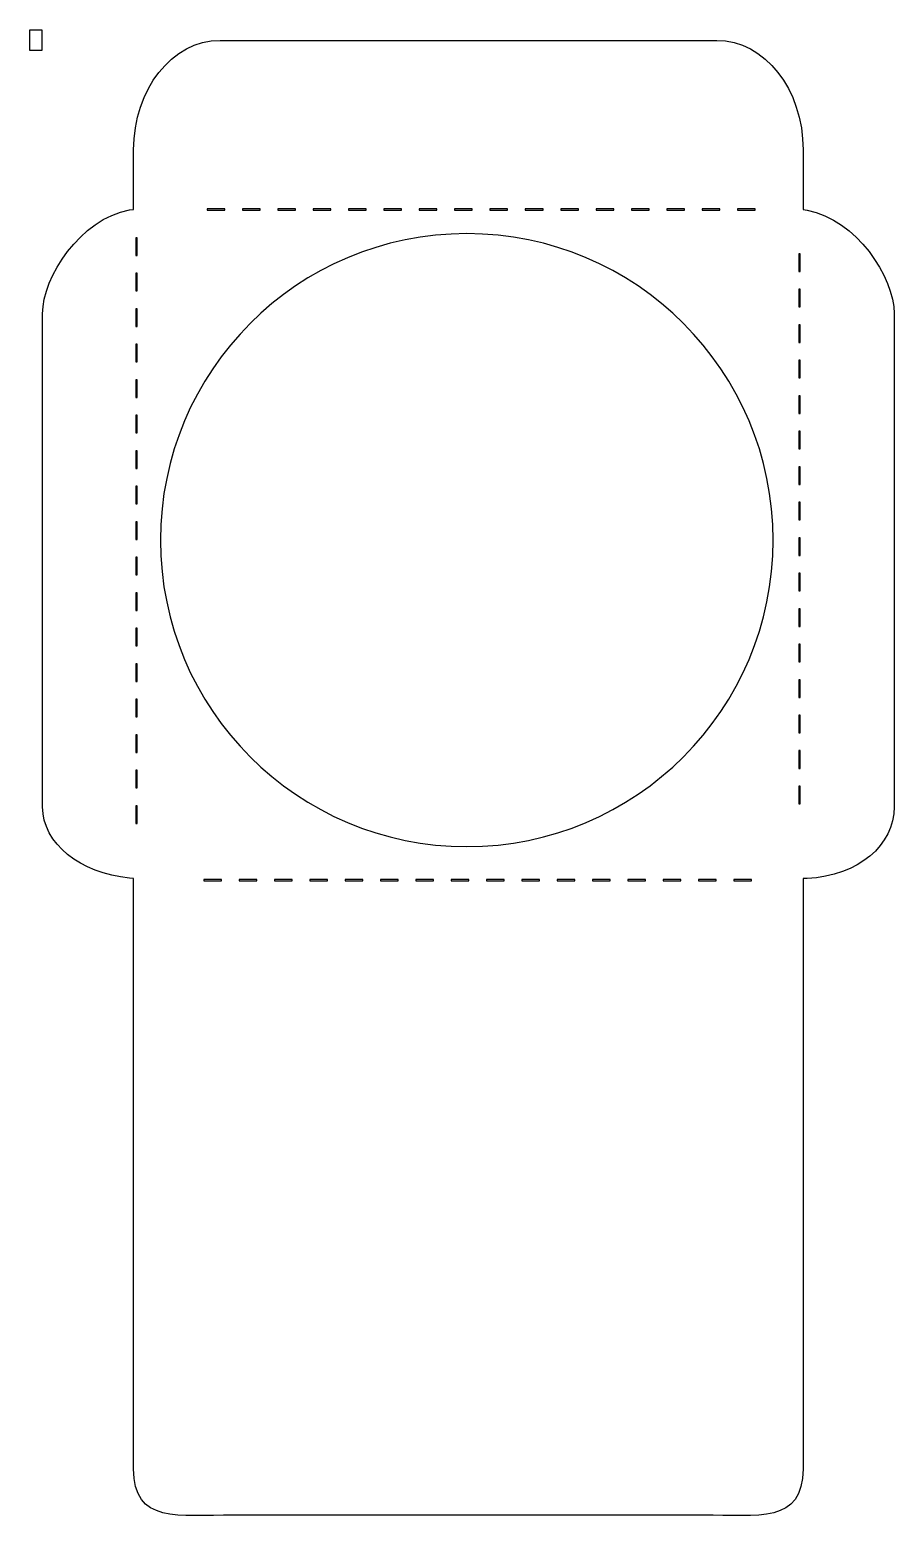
# Model space of a CAD drawing. Header units: centimetres. Extents: x -16.1 to 15.8, y -13.3 to 13.4.
# Drawn here: x -16.06 to -0.69, y -13.18 to 13.38 of the extents above; entities that cross this region are included whole.
import ezdxf

# ---------------------------------------------------------------- set-up
doc = ezdxf.new("R2010")
doc.units = ezdxf.units.CM
doc.header["$MEASUREMENT"] = 0
doc.header["$XCLIPFRAME"] = 0
doc.layers.add('Layer 1', color=7, linetype='Continuous')
picture_1 = doc.add_image_def('image1.jpg', size_in_pixel=(1092, 1890))

msp = doc.modelspace()

# ---------------------------------------------------------------- linework, layer by layer
at = {"layer": 'Layer 1', "color": 40}
for points, knots in [([(-12.67396, 13.19715), (-13.5255, 13.19715), (-14.21102, 12.3289), (-14.21102, 11.25081), (-14.21102, 11.25081), (-14.21102, 11.25081), (-14.21102, 10.19), (-14.21102, 10.19), (-14.21102, 10.19), (-14.21102, 10.19), (-14.28213, 10.18669), (-14.28213, 10.18669), (-14.28213, 10.18669), (-15.15838, 10.02399), (-15.82994, 8.99012), (-15.82994, 8.33957), (-15.82994, 8.33957), (-15.82994, 8.33957), (-15.82994, -0.42806), (-15.82994, -0.42806), (-15.82994, -0.42806), (-15.82994, -1.07863), (-15.15841, -1.61211), (-14.28213, -1.69475), (-14.28213, -1.69475), (-14.28213, -1.69475), (-14.21102, -1.69888), (-14.21102, -1.69888), (-14.21102, -1.69888), (-14.21102, -1.69888), (-14.21185, -12.19374), (-14.21185, -12.19374), (-14.21185, -12.19374), (-14.21185, -13.17752), (-13.41697, -13.01724), (-12.42922, -13.01726), (-12.42922, -13.01726), (-12.42922, -13.01726), (-4.08988, -13.01726), (-4.08988, -13.01726), (-4.08988, -13.01726), (-3.10213, -13.01726), (-2.30642, -13.17754), (-2.30642, -12.19374), (-2.30642, -12.19374), (-2.30642, -12.19374), (-2.30642, -1.69888), (-2.30642, -1.69888), (-2.30642, -1.69888), (-2.30642, -1.69888), (-2.23531, -1.70301), (-2.23531, -1.70301), (-2.23531, -1.70301), (-1.31635, -1.65518), (-0.68584, -1.10465), (-0.68584, -0.42805), (-0.68584, -0.42805), (-0.68584, -0.42805), (-0.68584, 8.33958), (-0.68584, 8.33958), (-0.68584, 8.33958), (-0.68584, 8.99052), (-1.35828, 10.01585), (-2.23531, 10.17761), (-2.23531, 10.17761), (-2.23531, 10.17761), (-2.30642, 10.19), (-2.30642, 10.19), (-2.30642, 10.19), (-2.30642, 10.19), (-2.30477, 11.25081), (-2.30477, 11.25081), (-2.30477, 11.25081), (-2.30477, 12.3289), (-2.99029, 13.19715), (-3.84183, 13.19715), (-3.84183, 13.19715), (-3.84183, 13.19715), (-12.67395, 13.19715), (-12.67395, 13.19715), (-12.67395, 13.19715), (-12.67395, 13.19715), (-12.67396, 13.19715), (-12.67396, 13.19715)], [0, 0, 0, 0, 0.04545455, 0.04545455, 0.04545455, 0.04545455, 0.09090909, 0.09090909, 0.09090909, 0.09090909, 0.13636364, 0.13636364, 0.13636364, 0.13636364, 0.18181818, 0.18181818, 0.18181818, 0.18181818, 0.22727273, 0.22727273, 0.22727273, 0.22727273, 0.27272727, 0.27272727, 0.27272727, 0.27272727, 0.31818182, 0.31818182, 0.31818182, 0.31818182, 0.36363636, 0.36363636, 0.36363636, 0.36363636, 0.40909091, 0.40909091, 0.40909091, 0.40909091, 0.45454545, 0.45454545, 0.45454545, 0.45454545, 0.5, 0.5, 0.5, 0.5, 0.54545455, 0.54545455, 0.54545455, 0.54545455, 0.59090909, 0.59090909, 0.59090909, 0.59090909, 0.63636364, 0.63636364, 0.63636364, 0.63636364, 0.68181818, 0.68181818, 0.68181818, 0.68181818, 0.72727273, 0.72727273, 0.72727273, 0.72727273, 0.77272727, 0.77272727, 0.77272727, 0.77272727, 0.81818182, 0.81818182, 0.81818182, 0.81818182, 0.86363636, 0.86363636, 0.86363636, 0.86363636, 0.90909091, 0.90909091, 0.90909091, 0.90909091, 1, 1, 1, 1]), ([(-12.90299, 10.20405), (-12.90299, 10.20405), (-12.58797, 10.20405), (-12.58797, 10.20405), (-12.58797, 10.20405), (-12.58797, 10.20405), (-12.58797, 10.17759), (-12.58797, 10.17759), (-12.58797, 10.17759), (-12.58797, 10.17759), (-12.90299, 10.17759), (-12.90299, 10.17759), (-12.90299, 10.17759), (-12.90299, 10.17759), (-12.90299, 10.20405), (-12.90299, 10.20405)], [0, 0, 0, 0, 0.2, 0.2, 0.2, 0.2, 0.4, 0.4, 0.4, 0.4, 0.6, 0.6, 0.6, 0.6, 1, 1, 1, 1]), ([(-12.27377, 10.20405), (-12.27377, 10.20405), (-11.95958, 10.20405), (-11.95958, 10.20405), (-11.95958, 10.20405), (-11.95958, 10.20405), (-11.95958, 10.17759), (-11.95958, 10.17759), (-11.95958, 10.17759), (-11.95958, 10.17759), (-12.27377, 10.17759), (-12.27377, 10.17759), (-12.27377, 10.17759), (-12.27377, 10.17759), (-12.27377, 10.20405), (-12.27377, 10.20405)], [0, 0, 0, 0, 0.2, 0.2, 0.2, 0.2, 0.4, 0.4, 0.4, 0.4, 0.6, 0.6, 0.6, 0.6, 1, 1, 1, 1]), ([(-11.64539, 10.20405), (-11.64539, 10.20405), (-11.3312, 10.20405), (-11.3312, 10.20405), (-11.3312, 10.20405), (-11.3312, 10.20405), (-11.3312, 10.17759), (-11.3312, 10.17759), (-11.3312, 10.17759), (-11.3312, 10.17759), (-11.64539, 10.17759), (-11.64539, 10.17759), (-11.64539, 10.17759), (-11.64539, 10.17759), (-11.64539, 10.20405), (-11.64539, 10.20405)], [0, 0, 0, 0, 0.2, 0.2, 0.2, 0.2, 0.4, 0.4, 0.4, 0.4, 0.6, 0.6, 0.6, 0.6, 1, 1, 1, 1]), ([(-11.017, 10.20405), (-11.017, 10.20405), (-10.70198, 10.20405), (-10.70198, 10.20405), (-10.70198, 10.20405), (-10.70198, 10.20405), (-10.70198, 10.17759), (-10.70198, 10.17759), (-10.70198, 10.17759), (-10.70198, 10.17759), (-11.017, 10.17759), (-11.017, 10.17759), (-11.017, 10.17759), (-11.017, 10.17759), (-11.017, 10.20405), (-11.017, 10.20405)], [0, 0, 0, 0, 0.2, 0.2, 0.2, 0.2, 0.4, 0.4, 0.4, 0.4, 0.6, 0.6, 0.6, 0.6, 1, 1, 1, 1]), ([(-10.38779, 10.20405), (-10.38779, 10.20405), (-10.0736, 10.20405), (-10.0736, 10.20405), (-10.0736, 10.20405), (-10.0736, 10.20405), (-10.0736, 10.17759), (-10.0736, 10.17759), (-10.0736, 10.17759), (-10.0736, 10.17759), (-10.38779, 10.17759), (-10.38779, 10.17759), (-10.38779, 10.17759), (-10.38779, 10.17759), (-10.38779, 10.20405), (-10.38779, 10.20405)], [0, 0, 0, 0, 0.2, 0.2, 0.2, 0.2, 0.4, 0.4, 0.4, 0.4, 0.6, 0.6, 0.6, 0.6, 1, 1, 1, 1]), ([(-9.7594, 10.20405), (-9.7594, 10.20405), (-9.44521, 10.20405), (-9.44521, 10.20405), (-9.44521, 10.20405), (-9.44521, 10.20405), (-9.44521, 10.17759), (-9.44521, 10.17759), (-9.44521, 10.17759), (-9.44521, 10.17759), (-9.7594, 10.17759), (-9.7594, 10.17759), (-9.7594, 10.17759), (-9.7594, 10.17759), (-9.7594, 10.20405), (-9.7594, 10.20405)], [0, 0, 0, 0, 0.2, 0.2, 0.2, 0.2, 0.4, 0.4, 0.4, 0.4, 0.6, 0.6, 0.6, 0.6, 1, 1, 1, 1]), ([(-9.13102, 10.20405), (-9.13102, 10.20405), (-8.816, 10.20405), (-8.816, 10.20405), (-8.816, 10.20405), (-8.816, 10.20405), (-8.816, 10.17759), (-8.816, 10.17759), (-8.816, 10.17759), (-8.816, 10.17759), (-9.13102, 10.17759), (-9.13102, 10.17759), (-9.13102, 10.17759), (-9.13102, 10.17759), (-9.13102, 10.20405), (-9.13102, 10.20405)], [0, 0, 0, 0, 0.2, 0.2, 0.2, 0.2, 0.4, 0.4, 0.4, 0.4, 0.6, 0.6, 0.6, 0.6, 1, 1, 1, 1]), ([(-8.50181, 10.20405), (-8.50181, 10.20405), (-8.18762, 10.20405), (-8.18762, 10.20405), (-8.18762, 10.20405), (-8.18762, 10.20405), (-8.18762, 10.17759), (-8.18762, 10.17759), (-8.18762, 10.17759), (-8.18762, 10.17759), (-8.50181, 10.17759), (-8.50181, 10.17759), (-8.50181, 10.17759), (-8.50181, 10.17759), (-8.50181, 10.20405), (-8.50181, 10.20405)], [0, 0, 0, 0, 0.2, 0.2, 0.2, 0.2, 0.4, 0.4, 0.4, 0.4, 0.6, 0.6, 0.6, 0.6, 1, 1, 1, 1]), ([(-7.87342, 10.20405), (-7.87342, 10.20405), (-7.55923, 10.20405), (-7.55923, 10.20405), (-7.55923, 10.20405), (-7.55923, 10.20405), (-7.55923, 10.17759), (-7.55923, 10.17759), (-7.55923, 10.17759), (-7.55923, 10.17759), (-7.87342, 10.17759), (-7.87342, 10.17759), (-7.87342, 10.17759), (-7.87342, 10.17759), (-7.87342, 10.20405), (-7.87342, 10.20405)], [0, 0, 0, 0, 0.2, 0.2, 0.2, 0.2, 0.4, 0.4, 0.4, 0.4, 0.6, 0.6, 0.6, 0.6, 1, 1, 1, 1]), ([(-7.24504, 10.20405), (-7.24504, 10.20405), (-6.93002, 10.20405), (-6.93002, 10.20405), (-6.93002, 10.20405), (-6.93002, 10.20405), (-6.93002, 10.17759), (-6.93002, 10.17759), (-6.93002, 10.17759), (-6.93002, 10.17759), (-7.24504, 10.17759), (-7.24504, 10.17759), (-7.24504, 10.17759), (-7.24504, 10.17759), (-7.24504, 10.20405), (-7.24504, 10.20405)], [0, 0, 0, 0, 0.2, 0.2, 0.2, 0.2, 0.4, 0.4, 0.4, 0.4, 0.6, 0.6, 0.6, 0.6, 1, 1, 1, 1]), ([(-6.61582, 10.20405), (-6.61582, 10.20405), (-6.30163, 10.20405), (-6.30163, 10.20405), (-6.30163, 10.20405), (-6.30163, 10.20405), (-6.30163, 10.17759), (-6.30163, 10.17759), (-6.30163, 10.17759), (-6.30163, 10.17759), (-6.61582, 10.17759), (-6.61582, 10.17759), (-6.61582, 10.17759), (-6.61582, 10.17759), (-6.61582, 10.20405), (-6.61582, 10.20405)], [0, 0, 0, 0, 0.2, 0.2, 0.2, 0.2, 0.4, 0.4, 0.4, 0.4, 0.6, 0.6, 0.6, 0.6, 1, 1, 1, 1]), ([(-5.98744, 10.20405), (-5.98744, 10.20405), (-5.67325, 10.20405), (-5.67325, 10.20405), (-5.67325, 10.20405), (-5.67325, 10.20405), (-5.67325, 10.17759), (-5.67325, 10.17759), (-5.67325, 10.17759), (-5.67325, 10.17759), (-5.98744, 10.17759), (-5.98744, 10.17759), (-5.98744, 10.17759), (-5.98744, 10.17759), (-5.98744, 10.20405), (-5.98744, 10.20405)], [0, 0, 0, 0, 0.2, 0.2, 0.2, 0.2, 0.4, 0.4, 0.4, 0.4, 0.6, 0.6, 0.6, 0.6, 1, 1, 1, 1]), ([(-5.35905, 10.20405), (-5.35905, 10.20405), (-5.04486, 10.20405), (-5.04486, 10.20405), (-5.04486, 10.20405), (-5.04486, 10.20405), (-5.04486, 10.17759), (-5.04486, 10.17759), (-5.04486, 10.17759), (-5.04486, 10.17759), (-5.35905, 10.17759), (-5.35905, 10.17759), (-5.35905, 10.17759), (-5.35905, 10.17759), (-5.35905, 10.20405), (-5.35905, 10.20405)], [0, 0, 0, 0, 0.2, 0.2, 0.2, 0.2, 0.4, 0.4, 0.4, 0.4, 0.6, 0.6, 0.6, 0.6, 1, 1, 1, 1]), ([(-4.72984, 10.20405), (-4.72984, 10.20405), (-4.41565, 10.20405), (-4.41565, 10.20405), (-4.41565, 10.20405), (-4.41565, 10.20405), (-4.41565, 10.17759), (-4.41565, 10.17759), (-4.41565, 10.17759), (-4.41565, 10.17759), (-4.72984, 10.17759), (-4.72984, 10.17759), (-4.72984, 10.17759), (-4.72984, 10.17759), (-4.72984, 10.20405), (-4.72984, 10.20405)], [0, 0, 0, 0, 0.2, 0.2, 0.2, 0.2, 0.4, 0.4, 0.4, 0.4, 0.6, 0.6, 0.6, 0.6, 1, 1, 1, 1]), ([(-4.10146, 10.20405), (-4.10146, 10.20405), (-3.78727, 10.20405), (-3.78727, 10.20405), (-3.78727, 10.20405), (-3.78727, 10.20405), (-3.78727, 10.17759), (-3.78727, 10.17759), (-3.78727, 10.17759), (-3.78727, 10.17759), (-4.10146, 10.17759), (-4.10146, 10.17759), (-4.10146, 10.17759), (-4.10146, 10.17759), (-4.10146, 10.20405), (-4.10146, 10.20405)], [0, 0, 0, 0, 0.2, 0.2, 0.2, 0.2, 0.4, 0.4, 0.4, 0.4, 0.6, 0.6, 0.6, 0.6, 1, 1, 1, 1]), ([(-3.47307, 10.20405), (-3.47307, 10.20405), (-3.15888, 10.20405), (-3.15888, 10.20405), (-3.15888, 10.20405), (-3.15888, 10.20405), (-3.15888, 10.17759), (-3.15888, 10.17759), (-3.15888, 10.17759), (-3.15888, 10.17759), (-3.47307, 10.17759), (-3.47307, 10.17759), (-3.47307, 10.17759), (-3.47307, 10.17759), (-3.47307, 10.20405), (-3.47307, 10.20405)], [0, 0, 0, 0, 0.2, 0.2, 0.2, 0.2, 0.4, 0.4, 0.4, 0.4, 0.6, 0.6, 0.6, 0.6, 1, 1, 1, 1]), ([(-14.17299, 9.68977), (-14.17299, 9.68977), (-14.14653, 9.68977), (-14.14653, 9.68977), (-14.14653, 9.68977), (-14.14653, 9.68977), (-14.14653, 9.37475), (-14.14653, 9.37475), (-14.14653, 9.37475), (-14.14653, 9.37475), (-14.17299, 9.37475), (-14.17299, 9.37475), (-14.17299, 9.37475), (-14.17299, 9.37475), (-14.17299, 9.68977), (-14.17299, 9.68977)], [0, 0, 0, 0, 0.2, 0.2, 0.2, 0.2, 0.4, 0.4, 0.4, 0.4, 0.6, 0.6, 0.6, 0.6, 1, 1, 1, 1]), ([(-8.28601, 9.76253), (-5.27691, 9.76253), (-2.83725, 7.32286), (-2.83725, 4.31377), (-2.83725, 4.31377), (-2.83725, 1.30467), (-5.27692, -1.13417), (-8.28601, -1.13417), (-8.28601, -1.13417), (-11.29511, -1.13417), (-13.73395, 1.30467), (-13.73395, 4.31377), (-13.73395, 4.31377), (-13.73395, 7.32287), (-11.29511, 9.76253), (-8.28601, 9.76253)], [0, 0, 0, 0, 0.2, 0.2, 0.2, 0.2, 0.4, 0.4, 0.4, 0.4, 0.6, 0.6, 0.6, 0.6, 1, 1, 1, 1]), ([(-2.38249, 9.40534), (-2.38249, 9.40534), (-2.35603, 9.40534), (-2.35603, 9.40534), (-2.35603, 9.40534), (-2.35603, 9.40534), (-2.35603, 9.09032), (-2.35603, 9.09032), (-2.35603, 9.09032), (-2.35603, 9.09032), (-2.38249, 9.09032), (-2.38249, 9.09032), (-2.38249, 9.09032), (-2.38249, 9.09032), (-2.38249, 9.40534), (-2.38249, 9.40534)], [0, 0, 0, 0, 0.2, 0.2, 0.2, 0.2, 0.4, 0.4, 0.4, 0.4, 0.6, 0.6, 0.6, 0.6, 1, 1, 1, 1]), ([(-14.17299, 9.05891), (-14.17299, 9.05891), (-14.14653, 9.05891), (-14.14653, 9.05891), (-14.14653, 9.05891), (-14.14653, 9.05891), (-14.14653, 8.74306), (-14.14653, 8.74306), (-14.14653, 8.74306), (-14.14653, 8.74306), (-14.17299, 8.74306), (-14.17299, 8.74306), (-14.17299, 8.74306), (-14.17299, 8.74306), (-14.17299, 9.05891), (-14.17299, 9.05891)], [0, 0, 0, 0, 0.2, 0.2, 0.2, 0.2, 0.4, 0.4, 0.4, 0.4, 0.6, 0.6, 0.6, 0.6, 1, 1, 1, 1]), ([(-2.38249, 8.77448), (-2.38249, 8.77448), (-2.35603, 8.77448), (-2.35603, 8.77448), (-2.35603, 8.77448), (-2.35603, 8.77448), (-2.35603, 8.45946), (-2.35603, 8.45946), (-2.35603, 8.45946), (-2.35603, 8.45946), (-2.38249, 8.45946), (-2.38249, 8.45946), (-2.38249, 8.45946), (-2.38249, 8.45946), (-2.38249, 8.77448), (-2.38249, 8.77448)], [0, 0, 0, 0, 0.2, 0.2, 0.2, 0.2, 0.4, 0.4, 0.4, 0.4, 0.6, 0.6, 0.6, 0.6, 1, 1, 1, 1]), ([(-14.17299, 8.42721), (-14.17299, 8.42721), (-14.14653, 8.42721), (-14.14653, 8.42721), (-14.14653, 8.42721), (-14.14653, 8.42721), (-14.14653, 8.11219), (-14.14653, 8.11219), (-14.14653, 8.11219), (-14.14653, 8.11219), (-14.17299, 8.11219), (-14.17299, 8.11219), (-14.17299, 8.11219), (-14.17299, 8.11219), (-14.17299, 8.42721), (-14.17299, 8.42721)], [0, 0, 0, 0, 0.2, 0.2, 0.2, 0.2, 0.4, 0.4, 0.4, 0.4, 0.6, 0.6, 0.6, 0.6, 1, 1, 1, 1]), ([(-2.38249, 8.14361), (-2.38249, 8.14361), (-2.35603, 8.14361), (-2.35603, 8.14361), (-2.35603, 8.14361), (-2.35603, 8.14361), (-2.35603, 7.82859), (-2.35603, 7.82859), (-2.35603, 7.82859), (-2.35603, 7.82859), (-2.38249, 7.82859), (-2.38249, 7.82859), (-2.38249, 7.82859), (-2.38249, 7.82859), (-2.38249, 8.14361), (-2.38249, 8.14361)], [0, 0, 0, 0, 0.2, 0.2, 0.2, 0.2, 0.4, 0.4, 0.4, 0.4, 0.6, 0.6, 0.6, 0.6, 1, 1, 1, 1]), ([(-14.17299, 7.79717), (-14.17299, 7.79717), (-14.14653, 7.79717), (-14.14653, 7.79717), (-14.14653, 7.79717), (-14.14653, 7.79717), (-14.14653, 7.48132), (-14.14653, 7.48132), (-14.14653, 7.48132), (-14.14653, 7.48132), (-14.17299, 7.48132), (-14.17299, 7.48132), (-14.17299, 7.48132), (-14.17299, 7.48132), (-14.17299, 7.79717), (-14.17299, 7.79717)], [0, 0, 0, 0, 0.2, 0.2, 0.2, 0.2, 0.4, 0.4, 0.4, 0.4, 0.6, 0.6, 0.6, 0.6, 1, 1, 1, 1]), ([(-2.38249, 7.51192), (-2.38249, 7.51192), (-2.35603, 7.51192), (-2.35603, 7.51192), (-2.35603, 7.51192), (-2.35603, 7.51192), (-2.35603, 7.1969), (-2.35603, 7.1969), (-2.35603, 7.1969), (-2.35603, 7.1969), (-2.38249, 7.1969), (-2.38249, 7.1969), (-2.38249, 7.1969), (-2.38249, 7.1969), (-2.38249, 7.51192), (-2.38249, 7.51192)], [0, 0, 0, 0, 0.2, 0.2, 0.2, 0.2, 0.4, 0.4, 0.4, 0.4, 0.6, 0.6, 0.6, 0.6, 1, 1, 1, 1]), ([(-14.17299, 7.16631), (-14.17299, 7.16631), (-14.14653, 7.16631), (-14.14653, 7.16631), (-14.14653, 7.16631), (-14.14653, 7.16631), (-14.14653, 6.84964), (-14.14653, 6.84964), (-14.14653, 6.84964), (-14.14653, 6.84964), (-14.17299, 6.84964), (-14.17299, 6.84964), (-14.17299, 6.84964), (-14.17299, 6.84964), (-14.17299, 7.16631), (-14.17299, 7.16631)], [0, 0, 0, 0, 0.2, 0.2, 0.2, 0.2, 0.4, 0.4, 0.4, 0.4, 0.6, 0.6, 0.6, 0.6, 1, 1, 1, 1]), ([(-2.38249, 6.88105), (-2.38249, 6.88105), (-2.35603, 6.88105), (-2.35603, 6.88105), (-2.35603, 6.88105), (-2.35603, 6.88105), (-2.35603, 6.56603), (-2.35603, 6.56603), (-2.35603, 6.56603), (-2.35603, 6.56603), (-2.38249, 6.56603), (-2.38249, 6.56603), (-2.38249, 6.56603), (-2.38249, 6.56603), (-2.38249, 6.88105), (-2.38249, 6.88105)], [0, 0, 0, 0, 0.2, 0.2, 0.2, 0.2, 0.4, 0.4, 0.4, 0.4, 0.6, 0.6, 0.6, 0.6, 1, 1, 1, 1]), ([(-14.17299, 6.53461), (-14.17299, 6.53461), (-14.14653, 6.53461), (-14.14653, 6.53461), (-14.14653, 6.53461), (-14.14653, 6.53461), (-14.14653, 6.21876), (-14.14653, 6.21876), (-14.14653, 6.21876), (-14.14653, 6.21876), (-14.17299, 6.21876), (-14.17299, 6.21876), (-14.17299, 6.21876), (-14.17299, 6.21876), (-14.17299, 6.53461), (-14.17299, 6.53461)], [0, 0, 0, 0, 0.2, 0.2, 0.2, 0.2, 0.4, 0.4, 0.4, 0.4, 0.6, 0.6, 0.6, 0.6, 1, 1, 1, 1]), ([(-2.38249, 6.25101), (-2.38249, 6.25101), (-2.35603, 6.25101), (-2.35603, 6.25101), (-2.35603, 6.25101), (-2.35603, 6.25101), (-2.35603, 5.93516), (-2.35603, 5.93516), (-2.35603, 5.93516), (-2.35603, 5.93516), (-2.38249, 5.93516), (-2.38249, 5.93516), (-2.38249, 5.93516), (-2.38249, 5.93516), (-2.38249, 6.25101), (-2.38249, 6.25101)], [0, 0, 0, 0, 0.2, 0.2, 0.2, 0.2, 0.4, 0.4, 0.4, 0.4, 0.6, 0.6, 0.6, 0.6, 1, 1, 1, 1]), ([(-14.17299, 5.90375), (-14.17299, 5.90375), (-14.14653, 5.90375), (-14.14653, 5.90375), (-14.14653, 5.90375), (-14.14653, 5.90375), (-14.14653, 5.58873), (-14.14653, 5.58873), (-14.14653, 5.58873), (-14.14653, 5.58873), (-14.17299, 5.58873), (-14.17299, 5.58873), (-14.17299, 5.58873), (-14.17299, 5.58873), (-14.17299, 5.90375), (-14.17299, 5.90375)], [0, 0, 0, 0, 0.2, 0.2, 0.2, 0.2, 0.4, 0.4, 0.4, 0.4, 0.6, 0.6, 0.6, 0.6, 1, 1, 1, 1]), ([(-2.38249, 5.61932), (-2.38249, 5.61932), (-2.35603, 5.61932), (-2.35603, 5.61932), (-2.35603, 5.61932), (-2.35603, 5.61932), (-2.35603, 5.30347), (-2.35603, 5.30347), (-2.35603, 5.30347), (-2.35603, 5.30347), (-2.38249, 5.30347), (-2.38249, 5.30347), (-2.38249, 5.30347), (-2.38249, 5.30347), (-2.38249, 5.61932), (-2.38249, 5.61932)], [0, 0, 0, 0, 0.2, 0.2, 0.2, 0.2, 0.4, 0.4, 0.4, 0.4, 0.6, 0.6, 0.6, 0.6, 1, 1, 1, 1]), ([(-14.17299, 5.27288), (-14.17299, 5.27288), (-14.14653, 5.27288), (-14.14653, 5.27288), (-14.14653, 5.27288), (-14.14653, 5.27288), (-14.14653, 4.95703), (-14.14653, 4.95703), (-14.14653, 4.95703), (-14.14653, 4.95703), (-14.17299, 4.95703), (-14.17299, 4.95703), (-14.17299, 4.95703), (-14.17299, 4.95703), (-14.17299, 5.27288), (-14.17299, 5.27288)], [0, 0, 0, 0, 0.2, 0.2, 0.2, 0.2, 0.4, 0.4, 0.4, 0.4, 0.6, 0.6, 0.6, 0.6, 1, 1, 1, 1]), ([(-2.38249, 4.98846), (-2.38249, 4.98846), (-2.35603, 4.98846), (-2.35603, 4.98846), (-2.35603, 4.98846), (-2.35603, 4.98846), (-2.35603, 4.67261), (-2.35603, 4.67261), (-2.35603, 4.67261), (-2.35603, 4.67261), (-2.38249, 4.67261), (-2.38249, 4.67261), (-2.38249, 4.67261), (-2.38249, 4.67261), (-2.38249, 4.98846), (-2.38249, 4.98846)], [0, 0, 0, 0, 0.2, 0.2, 0.2, 0.2, 0.4, 0.4, 0.4, 0.4, 0.6, 0.6, 0.6, 0.6, 1, 1, 1, 1]), ([(-14.17299, 4.64119), (-14.17299, 4.64119), (-14.14653, 4.64119), (-14.14653, 4.64119), (-14.14653, 4.64119), (-14.14653, 4.64119), (-14.14653, 4.32617), (-14.14653, 4.32617), (-14.14653, 4.32617), (-14.14653, 4.32617), (-14.17299, 4.32617), (-14.17299, 4.32617), (-14.17299, 4.32617), (-14.17299, 4.32617), (-14.17299, 4.64119), (-14.17299, 4.64119)], [0, 0, 0, 0, 0.2, 0.2, 0.2, 0.2, 0.4, 0.4, 0.4, 0.4, 0.6, 0.6, 0.6, 0.6, 1, 1, 1, 1]), ([(-2.38249, 4.35759), (-2.38249, 4.35759), (-2.35603, 4.35759), (-2.35603, 4.35759), (-2.35603, 4.35759), (-2.35603, 4.35759), (-2.35603, 4.04174), (-2.35603, 4.04174), (-2.35603, 4.04174), (-2.35603, 4.04174), (-2.38249, 4.04174), (-2.38249, 4.04174), (-2.38249, 4.04174), (-2.38249, 4.04174), (-2.38249, 4.35759), (-2.38249, 4.35759)], [0, 0, 0, 0, 0.2, 0.2, 0.2, 0.2, 0.4, 0.4, 0.4, 0.4, 0.6, 0.6, 0.6, 0.6, 1, 1, 1, 1]), ([(-14.17299, 4.01032), (-14.17299, 4.01032), (-14.14653, 4.01032), (-14.14653, 4.01032), (-14.14653, 4.01032), (-14.14653, 4.01032), (-14.14653, 3.6953), (-14.14653, 3.6953), (-14.14653, 3.6953), (-14.14653, 3.6953), (-14.17299, 3.6953), (-14.17299, 3.6953), (-14.17299, 3.6953), (-14.17299, 3.6953), (-14.17299, 4.01032), (-14.17299, 4.01032)], [0, 0, 0, 0, 0.2, 0.2, 0.2, 0.2, 0.4, 0.4, 0.4, 0.4, 0.6, 0.6, 0.6, 0.6, 1, 1, 1, 1]), ([(-2.38249, 3.7259), (-2.38249, 3.7259), (-2.35603, 3.7259), (-2.35603, 3.7259), (-2.35603, 3.7259), (-2.35603, 3.7259), (-2.35603, 3.41088), (-2.35603, 3.41088), (-2.35603, 3.41088), (-2.35603, 3.41088), (-2.38249, 3.41088), (-2.38249, 3.41088), (-2.38249, 3.41088), (-2.38249, 3.41088), (-2.38249, 3.7259), (-2.38249, 3.7259)], [0, 0, 0, 0, 0.2, 0.2, 0.2, 0.2, 0.4, 0.4, 0.4, 0.4, 0.6, 0.6, 0.6, 0.6, 1, 1, 1, 1]), ([(-14.17299, 3.37946), (-14.17299, 3.37946), (-14.14653, 3.37946), (-14.14653, 3.37946), (-14.14653, 3.37946), (-14.14653, 3.37946), (-14.14653, 3.06444), (-14.14653, 3.06444), (-14.14653, 3.06444), (-14.14653, 3.06444), (-14.17299, 3.06444), (-14.17299, 3.06444), (-14.17299, 3.06444), (-14.17299, 3.06444), (-14.17299, 3.37946), (-14.17299, 3.37946)], [0, 0, 0, 0, 0.2, 0.2, 0.2, 0.2, 0.4, 0.4, 0.4, 0.4, 0.6, 0.6, 0.6, 0.6, 1, 1, 1, 1]), ([(-2.38249, 3.09503), (-2.38249, 3.09503), (-2.35603, 3.09503), (-2.35603, 3.09503), (-2.35603, 3.09503), (-2.35603, 3.09503), (-2.35603, 2.78001), (-2.35603, 2.78001), (-2.35603, 2.78001), (-2.35603, 2.78001), (-2.38249, 2.78001), (-2.38249, 2.78001), (-2.38249, 2.78001), (-2.38249, 2.78001), (-2.38249, 3.09503), (-2.38249, 3.09503)], [0, 0, 0, 0, 0.2, 0.2, 0.2, 0.2, 0.4, 0.4, 0.4, 0.4, 0.6, 0.6, 0.6, 0.6, 1, 1, 1, 1]), ([(-14.17299, 2.74859), (-14.17299, 2.74859), (-14.14653, 2.74859), (-14.14653, 2.74859), (-14.14653, 2.74859), (-14.14653, 2.74859), (-14.14653, 2.43274), (-14.14653, 2.43274), (-14.14653, 2.43274), (-14.14653, 2.43274), (-14.17299, 2.43274), (-14.17299, 2.43274), (-14.17299, 2.43274), (-14.17299, 2.43274), (-14.17299, 2.74859), (-14.17299, 2.74859)], [0, 0, 0, 0, 0.2, 0.2, 0.2, 0.2, 0.4, 0.4, 0.4, 0.4, 0.6, 0.6, 0.6, 0.6, 1, 1, 1, 1]), ([(-2.38249, 2.46417), (-2.38249, 2.46417), (-2.35603, 2.46417), (-2.35603, 2.46417), (-2.35603, 2.46417), (-2.35603, 2.46417), (-2.35603, 2.14915), (-2.35603, 2.14915), (-2.35603, 2.14915), (-2.35603, 2.14915), (-2.38249, 2.14915), (-2.38249, 2.14915), (-2.38249, 2.14915), (-2.38249, 2.14915), (-2.38249, 2.46417), (-2.38249, 2.46417)], [0, 0, 0, 0, 0.2, 0.2, 0.2, 0.2, 0.4, 0.4, 0.4, 0.4, 0.6, 0.6, 0.6, 0.6, 1, 1, 1, 1]), ([(-14.17299, 2.11773), (-14.17299, 2.11773), (-14.14653, 2.11773), (-14.14653, 2.11773), (-14.14653, 2.11773), (-14.14653, 2.11773), (-14.14653, 1.80188), (-14.14653, 1.80188), (-14.14653, 1.80188), (-14.14653, 1.80188), (-14.17299, 1.80188), (-14.17299, 1.80188), (-14.17299, 1.80188), (-14.17299, 1.80188), (-14.17299, 2.11773), (-14.17299, 2.11773)], [0, 0, 0, 0, 0.2, 0.2, 0.2, 0.2, 0.4, 0.4, 0.4, 0.4, 0.6, 0.6, 0.6, 0.6, 1, 1, 1, 1]), ([(-2.38249, 1.83247), (-2.38249, 1.83247), (-2.35603, 1.83247), (-2.35603, 1.83247), (-2.35603, 1.83247), (-2.35603, 1.83247), (-2.35603, 1.51745), (-2.35603, 1.51745), (-2.35603, 1.51745), (-2.35603, 1.51745), (-2.38249, 1.51745), (-2.38249, 1.51745), (-2.38249, 1.51745), (-2.38249, 1.51745), (-2.38249, 1.83247), (-2.38249, 1.83247)], [0, 0, 0, 0, 0.2, 0.2, 0.2, 0.2, 0.4, 0.4, 0.4, 0.4, 0.6, 0.6, 0.6, 0.6, 1, 1, 1, 1]), ([(-14.17299, 1.48686), (-14.17299, 1.48686), (-14.14653, 1.48686), (-14.14653, 1.48686), (-14.14653, 1.48686), (-14.14653, 1.48686), (-14.14653, 1.17101), (-14.14653, 1.17101), (-14.14653, 1.17101), (-14.14653, 1.17101), (-14.17299, 1.17101), (-14.17299, 1.17101), (-14.17299, 1.17101), (-14.17299, 1.17101), (-14.17299, 1.48686), (-14.17299, 1.48686)], [0, 0, 0, 0, 0.2, 0.2, 0.2, 0.2, 0.4, 0.4, 0.4, 0.4, 0.6, 0.6, 0.6, 0.6, 1, 1, 1, 1]), ([(-2.38249, 1.20161), (-2.38249, 1.20161), (-2.35603, 1.20161), (-2.35603, 1.20161), (-2.35603, 1.20161), (-2.35603, 1.20161), (-2.35603, 0.88659), (-2.35603, 0.88659), (-2.35603, 0.88659), (-2.35603, 0.88659), (-2.38249, 0.88659), (-2.38249, 0.88659), (-2.38249, 0.88659), (-2.38249, 0.88659), (-2.38249, 1.20161), (-2.38249, 1.20161)], [0, 0, 0, 0, 0.2, 0.2, 0.2, 0.2, 0.4, 0.4, 0.4, 0.4, 0.6, 0.6, 0.6, 0.6, 1, 1, 1, 1]), ([(-14.17299, 0.85517), (-14.17299, 0.85517), (-14.14653, 0.85517), (-14.14653, 0.85517), (-14.14653, 0.85517), (-14.14653, 0.85517), (-14.14653, 0.53932), (-14.14653, 0.53932), (-14.14653, 0.53932), (-14.14653, 0.53932), (-14.17299, 0.53932), (-14.17299, 0.53932), (-14.17299, 0.53932), (-14.17299, 0.53932), (-14.17299, 0.85517), (-14.17299, 0.85517)], [0, 0, 0, 0, 0.2, 0.2, 0.2, 0.2, 0.4, 0.4, 0.4, 0.4, 0.6, 0.6, 0.6, 0.6, 1, 1, 1, 1]), ([(-2.38249, 0.57157), (-2.38249, 0.57157), (-2.35603, 0.57157), (-2.35603, 0.57157), (-2.35603, 0.57157), (-2.35603, 0.57157), (-2.35603, 0.25572), (-2.35603, 0.25572), (-2.35603, 0.25572), (-2.35603, 0.25572), (-2.38249, 0.25572), (-2.38249, 0.25572), (-2.38249, 0.25572), (-2.38249, 0.25572), (-2.38249, 0.57157), (-2.38249, 0.57157)], [0, 0, 0, 0, 0.2, 0.2, 0.2, 0.2, 0.4, 0.4, 0.4, 0.4, 0.6, 0.6, 0.6, 0.6, 1, 1, 1, 1]), ([(-14.17299, 0.2243), (-14.17299, 0.2243), (-14.14653, 0.2243), (-14.14653, 0.2243), (-14.14653, 0.2243), (-14.14653, 0.2243), (-14.14653, -0.09072), (-14.14653, -0.09072), (-14.14653, -0.09072), (-14.14653, -0.09072), (-14.17299, -0.09072), (-14.17299, -0.09072), (-14.17299, -0.09072), (-14.17299, -0.09072), (-14.17299, 0.2243), (-14.17299, 0.2243)], [0, 0, 0, 0, 0.2, 0.2, 0.2, 0.2, 0.4, 0.4, 0.4, 0.4, 0.6, 0.6, 0.6, 0.6, 1, 1, 1, 1]), ([(-2.38249, -0.0593), (-2.38249, -0.0593), (-2.35603, -0.0593), (-2.35603, -0.0593), (-2.35603, -0.0593), (-2.35603, -0.0593), (-2.35603, -0.37597), (-2.35603, -0.37597), (-2.35603, -0.37597), (-2.35603, -0.37597), (-2.38249, -0.37597), (-2.38249, -0.37597), (-2.38249, -0.37597), (-2.38249, -0.37597), (-2.38249, -0.0593), (-2.38249, -0.0593)], [0, 0, 0, 0, 0.2, 0.2, 0.2, 0.2, 0.4, 0.4, 0.4, 0.4, 0.6, 0.6, 0.6, 0.6, 1, 1, 1, 1]), ([(-14.17299, -0.40656), (-14.17299, -0.40656), (-14.14653, -0.40656), (-14.14653, -0.40656), (-14.14653, -0.40656), (-14.14653, -0.40656), (-14.14653, -0.72158), (-14.14653, -0.72158), (-14.14653, -0.72158), (-14.14653, -0.72158), (-14.17299, -0.72158), (-14.17299, -0.72158), (-14.17299, -0.72158), (-14.17299, -0.72158), (-14.17299, -0.40656), (-14.17299, -0.40656)], [0, 0, 0, 0, 0.2, 0.2, 0.2, 0.2, 0.4, 0.4, 0.4, 0.4, 0.6, 0.6, 0.6, 0.6, 1, 1, 1, 1]), ([(-12.96417, -1.71708), (-12.96417, -1.71708), (-12.64915, -1.71708), (-12.64915, -1.71708), (-12.64915, -1.71708), (-12.64915, -1.71708), (-12.64915, -1.74354), (-12.64915, -1.74354), (-12.64915, -1.74354), (-12.64915, -1.74354), (-12.96417, -1.74354), (-12.96417, -1.74354), (-12.96417, -1.74354), (-12.96417, -1.74354), (-12.96417, -1.71708), (-12.96417, -1.71708)], [0, 0, 0, 0, 0.2, 0.2, 0.2, 0.2, 0.4, 0.4, 0.4, 0.4, 0.6, 0.6, 0.6, 0.6, 1, 1, 1, 1]), ([(-12.33496, -1.71708), (-12.33496, -1.71708), (-12.02077, -1.71708), (-12.02077, -1.71708), (-12.02077, -1.71708), (-12.02077, -1.71708), (-12.02077, -1.74354), (-12.02077, -1.74354), (-12.02077, -1.74354), (-12.02077, -1.74354), (-12.33496, -1.74354), (-12.33496, -1.74354), (-12.33496, -1.74354), (-12.33496, -1.74354), (-12.33496, -1.71708), (-12.33496, -1.71708)], [0, 0, 0, 0, 0.2, 0.2, 0.2, 0.2, 0.4, 0.4, 0.4, 0.4, 0.6, 0.6, 0.6, 0.6, 1, 1, 1, 1]), ([(-11.70657, -1.71708), (-11.70657, -1.71708), (-11.39238, -1.71708), (-11.39238, -1.71708), (-11.39238, -1.71708), (-11.39238, -1.71708), (-11.39238, -1.74354), (-11.39238, -1.74354), (-11.39238, -1.74354), (-11.39238, -1.74354), (-11.70657, -1.74354), (-11.70657, -1.74354), (-11.70657, -1.74354), (-11.70657, -1.74354), (-11.70657, -1.71708), (-11.70657, -1.71708)], [0, 0, 0, 0, 0.2, 0.2, 0.2, 0.2, 0.4, 0.4, 0.4, 0.4, 0.6, 0.6, 0.6, 0.6, 1, 1, 1, 1]), ([(-11.07819, -1.71708), (-11.07819, -1.71708), (-10.76317, -1.71708), (-10.76317, -1.71708), (-10.76317, -1.71708), (-10.76317, -1.71708), (-10.76317, -1.74354), (-10.76317, -1.74354), (-10.76317, -1.74354), (-10.76317, -1.74354), (-11.07819, -1.74354), (-11.07819, -1.74354), (-11.07819, -1.74354), (-11.07819, -1.74354), (-11.07819, -1.71708), (-11.07819, -1.71708)], [0, 0, 0, 0, 0.2, 0.2, 0.2, 0.2, 0.4, 0.4, 0.4, 0.4, 0.6, 0.6, 0.6, 0.6, 1, 1, 1, 1]), ([(-10.44897, -1.71708), (-10.44897, -1.71708), (-10.13478, -1.71708), (-10.13478, -1.71708), (-10.13478, -1.71708), (-10.13478, -1.71708), (-10.13478, -1.74354), (-10.13478, -1.74354), (-10.13478, -1.74354), (-10.13478, -1.74354), (-10.44897, -1.74354), (-10.44897, -1.74354), (-10.44897, -1.74354), (-10.44897, -1.74354), (-10.44897, -1.71708), (-10.44897, -1.71708)], [0, 0, 0, 0, 0.2, 0.2, 0.2, 0.2, 0.4, 0.4, 0.4, 0.4, 0.6, 0.6, 0.6, 0.6, 1, 1, 1, 1]), ([(-9.82059, -1.71708), (-9.82059, -1.71708), (-9.5064, -1.71708), (-9.5064, -1.71708), (-9.5064, -1.71708), (-9.5064, -1.71708), (-9.5064, -1.74354), (-9.5064, -1.74354), (-9.5064, -1.74354), (-9.5064, -1.74354), (-9.82059, -1.74354), (-9.82059, -1.74354), (-9.82059, -1.74354), (-9.82059, -1.74354), (-9.82059, -1.71708), (-9.82059, -1.71708)], [0, 0, 0, 0, 0.2, 0.2, 0.2, 0.2, 0.4, 0.4, 0.4, 0.4, 0.6, 0.6, 0.6, 0.6, 1, 1, 1, 1]), ([(-9.1922, -1.71708), (-9.1922, -1.71708), (-8.87718, -1.71708), (-8.87718, -1.71708), (-8.87718, -1.71708), (-8.87718, -1.71708), (-8.87718, -1.74354), (-8.87718, -1.74354), (-8.87718, -1.74354), (-8.87718, -1.74354), (-9.1922, -1.74354), (-9.1922, -1.74354), (-9.1922, -1.74354), (-9.1922, -1.74354), (-9.1922, -1.71708), (-9.1922, -1.71708)], [0, 0, 0, 0, 0.2, 0.2, 0.2, 0.2, 0.4, 0.4, 0.4, 0.4, 0.6, 0.6, 0.6, 0.6, 1, 1, 1, 1]), ([(-8.56299, -1.71708), (-8.56299, -1.71708), (-8.2488, -1.71708), (-8.2488, -1.71708), (-8.2488, -1.71708), (-8.2488, -1.71708), (-8.2488, -1.74354), (-8.2488, -1.74354), (-8.2488, -1.74354), (-8.2488, -1.74354), (-8.56299, -1.74354), (-8.56299, -1.74354), (-8.56299, -1.74354), (-8.56299, -1.74354), (-8.56299, -1.71708), (-8.56299, -1.71708)], [0, 0, 0, 0, 0.2, 0.2, 0.2, 0.2, 0.4, 0.4, 0.4, 0.4, 0.6, 0.6, 0.6, 0.6, 1, 1, 1, 1]), ([(-7.93461, -1.71708), (-7.93461, -1.71708), (-7.62042, -1.71708), (-7.62042, -1.71708), (-7.62042, -1.71708), (-7.62042, -1.71708), (-7.62042, -1.74354), (-7.62042, -1.74354), (-7.62042, -1.74354), (-7.62042, -1.74354), (-7.93461, -1.74354), (-7.93461, -1.74354), (-7.93461, -1.74354), (-7.93461, -1.74354), (-7.93461, -1.71708), (-7.93461, -1.71708)], [0, 0, 0, 0, 0.2, 0.2, 0.2, 0.2, 0.4, 0.4, 0.4, 0.4, 0.6, 0.6, 0.6, 0.6, 1, 1, 1, 1]), ([(-7.30622, -1.71708), (-7.30622, -1.71708), (-6.99203, -1.71708), (-6.99203, -1.71708), (-6.99203, -1.71708), (-6.99203, -1.71708), (-6.99203, -1.74354), (-6.99203, -1.74354), (-6.99203, -1.74354), (-6.99203, -1.74354), (-7.30622, -1.74354), (-7.30622, -1.74354), (-7.30622, -1.74354), (-7.30622, -1.74354), (-7.30622, -1.71708), (-7.30622, -1.71708)], [0, 0, 0, 0, 0.2, 0.2, 0.2, 0.2, 0.4, 0.4, 0.4, 0.4, 0.6, 0.6, 0.6, 0.6, 1, 1, 1, 1]), ([(-6.67701, -1.71708), (-6.67701, -1.71708), (-6.36282, -1.71708), (-6.36282, -1.71708), (-6.36282, -1.71708), (-6.36282, -1.71708), (-6.36282, -1.74354), (-6.36282, -1.74354), (-6.36282, -1.74354), (-6.36282, -1.74354), (-6.67701, -1.74354), (-6.67701, -1.74354), (-6.67701, -1.74354), (-6.67701, -1.74354), (-6.67701, -1.71708), (-6.67701, -1.71708)], [0, 0, 0, 0, 0.2, 0.2, 0.2, 0.2, 0.4, 0.4, 0.4, 0.4, 0.6, 0.6, 0.6, 0.6, 1, 1, 1, 1]), ([(-6.04862, -1.71708), (-6.04862, -1.71708), (-5.73443, -1.71708), (-5.73443, -1.71708), (-5.73443, -1.71708), (-5.73443, -1.71708), (-5.73443, -1.74354), (-5.73443, -1.74354), (-5.73443, -1.74354), (-5.73443, -1.74354), (-6.04862, -1.74354), (-6.04862, -1.74354), (-6.04862, -1.74354), (-6.04862, -1.74354), (-6.04862, -1.71708), (-6.04862, -1.71708)], [0, 0, 0, 0, 0.2, 0.2, 0.2, 0.2, 0.4, 0.4, 0.4, 0.4, 0.6, 0.6, 0.6, 0.6, 1, 1, 1, 1]), ([(-5.42024, -1.71708), (-5.42024, -1.71708), (-5.10605, -1.71708), (-5.10605, -1.71708), (-5.10605, -1.71708), (-5.10605, -1.71708), (-5.10605, -1.74354), (-5.10605, -1.74354), (-5.10605, -1.74354), (-5.10605, -1.74354), (-5.42024, -1.74354), (-5.42024, -1.74354), (-5.42024, -1.74354), (-5.42024, -1.74354), (-5.42024, -1.71708), (-5.42024, -1.71708)], [0, 0, 0, 0, 0.2, 0.2, 0.2, 0.2, 0.4, 0.4, 0.4, 0.4, 0.6, 0.6, 0.6, 0.6, 1, 1, 1, 1]), ([(-4.79103, -1.71708), (-4.79103, -1.71708), (-4.47684, -1.71708), (-4.47684, -1.71708), (-4.47684, -1.71708), (-4.47684, -1.71708), (-4.47684, -1.74354), (-4.47684, -1.74354), (-4.47684, -1.74354), (-4.47684, -1.74354), (-4.79103, -1.74354), (-4.79103, -1.74354), (-4.79103, -1.74354), (-4.79103, -1.74354), (-4.79103, -1.71708), (-4.79103, -1.71708)], [0, 0, 0, 0, 0.2, 0.2, 0.2, 0.2, 0.4, 0.4, 0.4, 0.4, 0.6, 0.6, 0.6, 0.6, 1, 1, 1, 1]), ([(-4.16264, -1.71708), (-4.16264, -1.71708), (-3.84845, -1.71708), (-3.84845, -1.71708), (-3.84845, -1.71708), (-3.84845, -1.71708), (-3.84845, -1.74354), (-3.84845, -1.74354), (-3.84845, -1.74354), (-3.84845, -1.74354), (-4.16264, -1.74354), (-4.16264, -1.74354), (-4.16264, -1.74354), (-4.16264, -1.74354), (-4.16264, -1.71708), (-4.16264, -1.71708)], [0, 0, 0, 0, 0.2, 0.2, 0.2, 0.2, 0.4, 0.4, 0.4, 0.4, 0.6, 0.6, 0.6, 0.6, 1, 1, 1, 1]), ([(-3.53425, -1.71708), (-3.53425, -1.71708), (-3.22006, -1.71708), (-3.22006, -1.71708), (-3.22006, -1.71708), (-3.22006, -1.71708), (-3.22006, -1.74354), (-3.22006, -1.74354), (-3.22006, -1.74354), (-3.22006, -1.74354), (-3.53425, -1.74354), (-3.53425, -1.74354), (-3.53425, -1.74354), (-3.53425, -1.74354), (-3.53425, -1.71708), (-3.53425, -1.71708)], [0, 0, 0, 0, 0.2, 0.2, 0.2, 0.2, 0.4, 0.4, 0.4, 0.4, 0.6, 0.6, 0.6, 0.6, 1, 1, 1, 1])]:
    msp.add_open_spline(points, degree=3, knots=knots, dxfattribs=at)

# ---------------------------------------------------------------- pictures from other files: only their frames are drawn
image = msp.add_image(picture_1, insert=(-15.84304, -13.04004), size_in_units=(15.16667, 26.25), dxfattribs=at)
image.set_boundary_path([(-15.843, -13.04), (-0.6727, 13.2103)])
image.dxf.flags = 3

doc.saveas('drawing.dxf')
